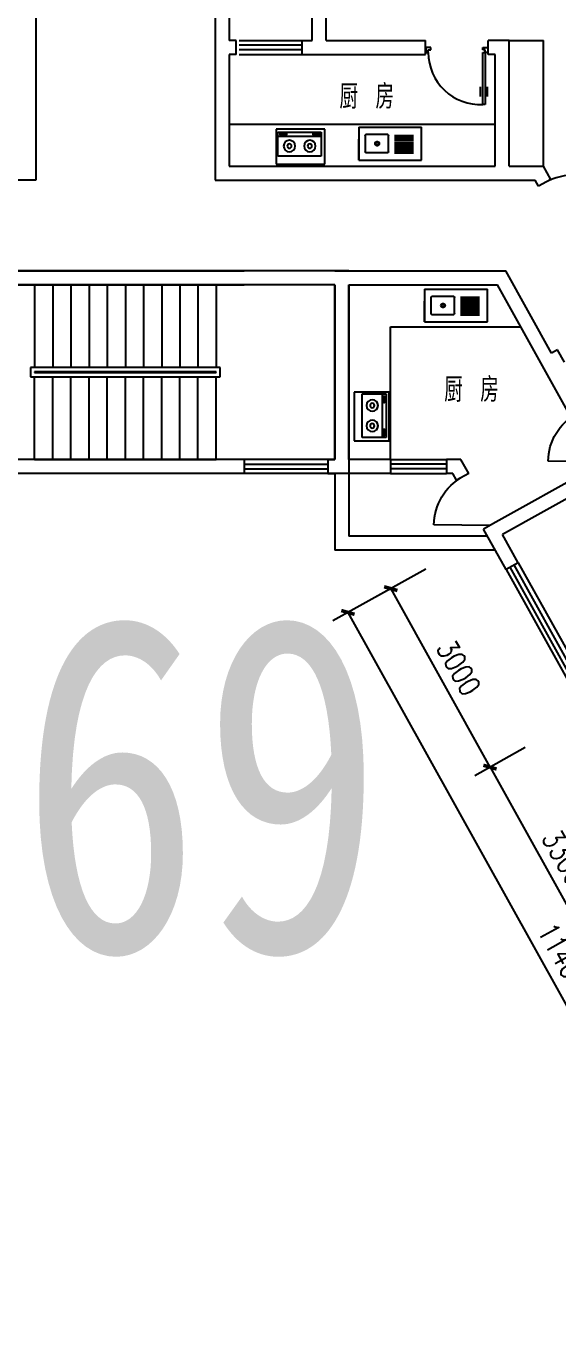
# Model space of a CAD drawing. Header units: millimetres. Extents: x 964 to 43707, y 588 to 33751.
# Drawn here: x 20913 to 28531, y 2759 to 21447 of the extents above; entities that cross this region are included whole.
import ezdxf
from ezdxf.enums import TextEntityAlignment as Align

# ---------------------------------------------------------------- set-up
doc = ezdxf.new("R2010")
doc.units = ezdxf.units.MM
doc.linetypes.add('HIDDEN', pattern=[7.5, 5, -2.5])
for name, color, linetype in [('1', 7, 'Continuous'), ('AXIS', 3, 'Continuous'), ('PUB_TEXT', 7, 'Continuous'), ('PUB_TITLE', 4, 'Continuous'), ('PUB_WINDW', 7, 'Continuous'), ('STAIR', 2, 'Continuous'), ('TOTHER', 7, 'Continuous'), ('WALL', 255, 'Continuous'), ('WINDOW', 2, 'Continuous')]:
    doc.layers.add(name, color=color, linetype=linetype)
doc.styles.add('-宋体', font='SimSun.ttf', dxfattribs={"width": 0.8})
doc.styles.add('_XY', font='txt.shx', dxfattribs={"width": 0.8, "bigfont": 'XY.shx'})
doc.styles.add('DIM_FONT', font='SIMPLEX', dxfattribs={"width": 0.8})
doc.styles.add('SIMPLEX', font='SIMPLEX.SHX')
doc.styles.get("Standard").update_dxf_attribs({"font": 'arial.ttf'})
doc.dimstyles.new('NORMAL', dxfattribs={"dimscale": 2, "dimtxt": 300, "dimasz": 1, "dimexe": 250, "dimexo": 300, "dimgap": 0.09, "dimtad": 1, "dimtoh": 1, "dimdec": 0, "dimzin": 0, "dimdsep": 46, "dimtxsty": 'DIM_FONT', "dimcen": 0.09, "dimadec": 0, "dimazin": 0, "dimtfac": 1, "dimtdec": 0, "dimtix": 1, "dimtofl": 0, "dimtmove": 2, "dimatfit": 3, "dimfxl": 1, "dimtolj": 1, "dimtzin": 0, "dimarcsym": 0})

# ---------------------------------------------------------------- blocks, each defined once
blk = doc.blocks.new('_WBLK')
for p, q in [((-0.5, 0.5), (0.5, 0.5)), ((0.5, 0.167), (-0.5, 0.167)), ((0.5, -0.167), (-0.5, -0.167)), ((-0.5, -0.5), (0.5, -0.5))]:
    blk.add_line(p, q)
at = {"style": 'SIMPLEX', "flags": 9}
blk.add_attdef('A', text='', height=1, dxfattribs=at).set_placement((0, 1.5), align=Align.MIDDLE)
blk = doc.blocks.new('_DIMX')
at = {"const_width": 50}
blk.add_lwpolyline([(-70, -70), (70, 70)], dxfattribs=at)
blk = doc.blocks.new('*D60')
at = {"color": 0, "linetype": 'ByBlock', "transparency": 16777216}
for p, q in [((429778, 104060), (428704, 103463)), ((428923, 103583), (434570, 93423)), ((435426, 93898), (434352, 93301))]:
    blk.add_line(p, q, dxfattribs=at)
at = {"layer": 'DEFPOINTS', "color": 0, "linetype": 'ByBlock', "transparency": 16777216}
for p in [(430040, 104205), (435689, 94044), (434571, 93422)]:
    blk.add_point(p, dxfattribs=at)
at = {"color": 0, "linetype": 'ByBlock', "transparency": 16777216}
for p, rotation in [((428922, 103584), 119.0669238573874), ((434571, 93422), 299.0669238573873)]:
    blk.add_blockref('_DIMX', p, dxfattribs=dict(at, rotation=rotation))
at = {"color": 7, "linetype": 'ByBlock', "transparency": 16777216, "insert": (432009, 98649), "char_height": 300, "attachment_point": 5, "rotation": 299.0669, "style": '_XY'}
blk.add_mtext('\\A1;11400', dxfattribs=at)
blk = doc.blocks.new('*D62')
at = {"color": 0, "linetype": 'ByBlock', "transparency": 16777216}
for p, q in [((430040, 104205), (429317, 103803)), ((429536, 103924), (430957, 101369)), ((431462, 101648), (430739, 101246))]:
    blk.add_line(p, q, dxfattribs=at)
at = {"layer": 'DEFPOINTS', "color": 0, "linetype": 'ByBlock', "transparency": 16777216}
for p in [(430303, 104351), (431724, 101794), (430957, 101368)]:
    blk.add_point(p, dxfattribs=at)
at = {"color": 0, "linetype": 'ByBlock', "transparency": 16777216}
for p, rotation in [((429536, 103925), 119.0669238573957), ((430957, 101368), 299.0669238573957)]:
    blk.add_blockref('_DIMX', p, dxfattribs=dict(at, rotation=rotation))
at = {"color": 7, "linetype": 'ByBlock', "transparency": 16777216, "insert": (430509, 102792), "char_height": 300, "attachment_point": 5, "rotation": 299.0669, "style": '_XY'}
blk.add_mtext('\\A1;3000', dxfattribs=at)
blk = doc.blocks.new('M_A23MCU')
for p, q in [((-0.454, 0.081), (-0.454, 0.905)), ((-0.454, 0.905), (-0.413, 0.905)), ((-0.413, 0.905), (-0.413, 0.081)), ((-0.489, 0.782), (-0.489, 0.624)), ((-0.378, 0.782), (-0.378, 0.624)), ((-0.495, -0.002), (-0.495, 0.081)), ((-0.495, 0.081), (-0.454, 0.081)), ((-0.413, 0.081), (-0.454, 0.081)), ((-0.454, 0.081), (-0.454, 0.039)), ((-0.454, 0.039), (-0.413, 0.039)), ((-0.413, 0.039), (-0.413, -0.002)), ((0.412, 0.039), (0.412, -0.002)), ((0.453, 0.039), (0.412, 0.039)), ((0.453, 0.081), (0.453, 0.039)), ((0.494, 0.081), (0.453, 0.081)), ((0.494, -0.002), (0.494, 0.081)), ((-0.413, -0.002), (-0.495, -0.002)), ((-0.495, -0.002), (-0.495, -0.002)), ((0.412, -0.002), (0.494, -0.002)), ((0.494, -0.002), (0.494, -0.002))]:
    blk.add_line(p, q)
blk.add_arc((-0.372, 0.082), 0.825, 359.9283, 92.866)
blk = doc.blocks.new('M_E19')
for p, q in [((-323, -113), (-323, -456)), ((299, -113), (-323, -113)), ((299, -456), (299, -113)), ((-323, -400), (299, -400)), ((-323, -456), (299, -456)), ((-291, -422), (-291, -434)), ((-216, -432), (-280, -432)), ((-280, -432), (-280, -448)), ((-280, -448), (-216, -448)), ((-216, -448), (-216, -432)), ((-199, -423), (-199, -434)), ((182, -422), (182, -434)), ((193, -432), (193, -448)), ((257, -432), (193, -432)), ((193, -448), (257, -448)), ((257, -448), (257, -432)), ((274, -423), (274, -434))]:
    blk.add_line(p, q)
for points in [[(-199, -423, 0.259034), (-201, -420, 0.076276), (-213, -415, 0.036515), (-226, -412, 0.026615), (-245, -411, 0.026615), (-264, -412, 0.036515), (-277, -415, 0.076276), (-289, -420, 0.259034), (-291, -423, 0.078462), (-291, -424, 0.056762)], [(-199, -434, 0.259034), (-201, -430, 0.076276), (-213, -425, 0.036515), (-226, -423, 0.026615), (-245, -422, 0.026615), (-264, -423, 0.036515), (-277, -425, 0.076276), (-289, -430, 0.259034), (-291, -434, 0.259034), (-289, -437, 0.056762), (-280, -441, 0.036515)], [(-216, -443, 0.008736), (-213, -442, 0.076276), (-201, -437, 0.259034), (-199, -434, 0.259034)], [(274, -423, 0.259034), (272, -420, 0.076276), (260, -415, 0.036515), (247, -412, 0.026615), (228, -411, 0.026615), (209, -412, 0.036515), (196, -415, 0.076276), (184, -420, 0.259034), (182, -423, 0.078462), (182, -424, 0.056762)], [(274, -434, 0.259034), (272, -430, 0.076276), (260, -425, 0.036515), (247, -423, 0.026615), (228, -422, 0.026615), (209, -423, 0.036515), (196, -425, 0.076276), (184, -430, 0.259034), (182, -434, 0.259034), (184, -437, 0.056762), (193, -441, 0.036515)], [(257, -443, 0.008736), (260, -442, 0.076276), (272, -437, 0.259034), (274, -434, 0.259034)]]:
    blk.add_lwpolyline(points, format="xyb")
at = {"layer": 'TOTHER', "linetype": 'Continuous'}
for p, q in [((-350, 0), (350, 0)), ((-350, -500), (-350, 0)), ((350, 0), (350, -500)), ((350, -500), (-350, -500))]:
    blk.add_line(p, q, dxfattribs=at)
for centre, radius in [((-158, -259), 82.5), ((134, -259), 82.5), ((-158, -259), 31.6), ((134, -259), 31.6)]:
    blk.add_circle(centre, radius, dxfattribs=at)
at = {"width": 0.8, "flags": 9}
for tag in ['XSIZE', 'YSIZE']:
    blk.add_attdef(tag, (0, 0), '', height=0.5, dxfattribs=at)
blk = doc.blocks.new('M_E16')
for p, q in [((-359, -351), (-359, -119)), ((-347, -107), (-34, -107)), ((-22, -119), (-22, -351)), ((63, -103), (336, -103)), ((63, -132), (336, -132)), ((63, -153), (336, -153)), ((63, -182), (336, -182)), ((-34, -363), (-347, -363)), ((63, -203), (336, -203)), ((63, -232), (336, -232)), ((63, -253), (336, -253)), ((63, -282), (336, -282)), ((63, -303), (336, -303)), ((63, -332), (336, -332)), ((63, -353), (336, -353))]:
    blk.add_line(p, q)
for points, const_width in [([(-353, -95), (-370, -113)], 1.91), ([(-370, -357), (-370, -113)], 2), ([(-353, -95), (-28, -95)], 1.8), ([(-10, -113), (-28, -95)], 1.91), ([(-10, -113), (-10, -357)], 2), ([(-370, -357), (-353, -375)], 1.91), ([(-28, -375), (-10, -357)], 1.91), ([(-28, -375), (-353, -375)], 1.8)]:
    blk.add_lwpolyline(points, dxfattribs=dict(const_width=const_width))
for points in [[(-347, -107), (-351, -108), (-354, -110), (-357, -113), (-358, -117), (-359, -119)], [(-22, -119), (-23, -115), (-25, -111), (-28, -109), (-32, -107), (-34, -107)], [(-359, -351), (-358, -355), (-356, -358), (-353, -361), (-349, -363), (-347, -363)], [(-216, -235), (-215, -245), (-209, -255), (-202, -261), (-192, -265), (-182, -265), (-172, -261), (-164, -255), (-159, -245), (-157, -235), (-159, -225), (-164, -215), (-172, -209), (-182, -205), (-192, -205), (-202, -209), (-209, -215), (-215, -225), (-216, -235)], [(-206, -235), (-205, -242), (-201, -248), (-196, -252), (-190, -254), (-183, -254), (-177, -252), (-172, -248), (-169, -242), (-168, -235), (-169, -228), (-172, -222), (-177, -218), (-183, -215), (-190, -215), (-196, -218), (-201, -222), (-205, -228), (-206, -235)], [(-34, -363), (-30, -362), (-26, -360), (-24, -357), (-22, -353), (-22, -351)]]:
    blk.add_lwpolyline(points)
at = {"layer": 'TOTHER', "linetype": 'Continuous'}
for p, q in [((-450, 0), (450, 0)), ((-450, -471), (-450, 0)), ((450, 0), (450, -471)), ((-450, -471), (450, -471))]:
    blk.add_line(p, q, dxfattribs=at)
at = {"layer": 'TOTHER', "linetype": 'HIDDEN'}
blk.add_line((-450, 0), (-450, -300), dxfattribs=at)
at = {"width": 0.8, "flags": 9}
for tag in ['XSIZE', 'YSIZE']:
    blk.add_attdef(tag, (0, 0), '', height=0.5, dxfattribs=at)
blk = doc.blocks.new('_DBLK')
blk.add_line((-0.5, 0), (0, -0.866))
blk.add_arc((-0.5, 0), 1, 300, 0)
at = {"style": 'SIMPLEX', "flags": 9}
blk.add_attdef('A', text='', height=1, dxfattribs=at).set_placement((0, 1.5), align=Align.MIDDLE)
blk = doc.blocks.new('*D73')
at = {"color": 0, "linetype": 'ByBlock', "transparency": 16777216}
for p, q in [((431462, 101648), (430739, 101246)), ((430958, 101367), (432560, 98484)), ((433065, 98764), (432342, 98362))]:
    blk.add_line(p, q, dxfattribs=at)
at = {"layer": 'DEFPOINTS', "color": 0, "linetype": 'ByBlock', "transparency": 16777216}
for p in [(431724, 101794), (433327, 98910), (432560, 98483)]:
    blk.add_point(p, dxfattribs=at)
at = {"color": 0, "linetype": 'ByBlock', "transparency": 16777216}
for p, rotation in [((430957, 101368), 119.0669238573956), ((432560, 98483), 299.0669238573956)]:
    blk.add_blockref('_DIMX', p, dxfattribs=dict(at, rotation=rotation))
at = {"color": 7, "linetype": 'ByBlock', "transparency": 16777216, "insert": (432021, 100071), "char_height": 300, "attachment_point": 5, "rotation": 299.0669, "style": '_XY'}
blk.add_mtext('\\A1;3300', dxfattribs=at)
blk = doc.blocks.new('1T4F69')
at = {"layer": 'STAIR'}
for p, q in [((22781.2, -16564.8), (20181.2, -16564.8)), ((20181.2, -16564.8), (20181.2, -17749.8)), ((20441.2, -16564.8), (20441.2, -17749.8)), ((20701.2, -16564.8), (20701.2, -17749.8)), ((20961.2, -16564.8), (20961.2, -17749.8)), ((21221.2, -16564.8), (21221.2, -17749.8)), ((21481.2, -16564.8), (21481.2, -17749.8)), ((21741.2, -16564.8), (21741.2, -17749.8)), ((22001.2, -16564.8), (22001.2, -17749.8)), ((22261.2, -16564.8), (22261.2, -17749.8)), ((22521.2, -16564.8), (22521.2, -17749.8)), ((22781.2, -16564.8), (22781.2, -17749.8)), ((22841.2, -17749.8), (20121.2, -17749.8)), ((20121.2, -17749.8), (20121.2, -17879.8)), ((22841.2, -17879.8), (22841.2, -17749.8)), ((20121.2, -17879.8), (22841.2, -17879.8)), ((22781.2, -17809.8), (20181.2, -17809.8)), ((20181.2, -17809.8), (20181.2, -17819.8)), ((20181.2, -17819.8), (22781.2, -17819.8)), ((20181.2, -19064.8), (20181.2, -17879.8)), ((20441.2, -19064.8), (20441.2, -17879.8)), ((20701.2, -19064.8), (20701.2, -17879.8)), ((20961.2, -19064.8), (20961.2, -17879.8)), ((21221.2, -19064.8), (21221.2, -17879.8)), ((21481.2, -19064.8), (21481.2, -17879.8)), ((21741.2, -19064.8), (21741.2, -17879.8)), ((22001.2, -19064.8), (22001.2, -17879.8)), ((22261.2, -19064.8), (22261.2, -17879.8)), ((22521.2, -19064.8), (22521.2, -17879.8)), ((22781.2, -17819.8), (22781.2, -17809.8)), ((22781.2, -19064.8), (22781.2, -17879.8)), ((20181.2, -19064.8), (22781.2, -19064.8))]:
    blk.add_line(p, q, dxfattribs=at)
at = {"layer": 'WALL'}
for p, q in [((20196.2, -11192.5), (20196.2, -15064.8)), ((22766.2, -11192.5), (22766.2, -15064.8)), ((22966.2, -11192.5), (22966.2, -13064.8)), ((24155.9, -13064.8), (24155.9, -12414.8)), ((24355.9, -13064.8), (24355.9, -12414.8)), ((23066.2, -13064.8), (22966.2, -13064.8)), ((23066.2, -13264.8), (23066.2, -13064.8)), ((24011.1, -13064.8), (24155.9, -13064.8)), ((24011.1, -13064.8), (24011.1, -13264.8)), ((24355.9, -13064.8), (25778.3, -13064.8)), ((25778.3, -13264.8), (25778.3, -13064.8)), ((26978.3, -13064.8), (26678.3, -13064.8)), ((26678.3, -13264.8), (26678.3, -13064.8)), ((26978.3, -14864.8), (26978.3, -13064.8)), ((22966.2, -13264.8), (22966.2, -14864.8)), ((23066.2, -13264.8), (22966.2, -13264.8)), ((24011.1, -13264.8), (25778.3, -13264.8)), ((26778.3, -13264.8), (26678.3, -13264.8)), ((26778.3, -14864.8), (26778.3, -13264.8)), ((22966.2, -14864.8), (26778.3, -14864.8)), ((26978.3, -14864.8), (27468.8, -14864.8)), ((27574.5, -15055), (27468.8, -14864.8)), ((20196.2, -15064.8), (15611.3, -15064.8)), ((22766.2, -15064.8), (27351.2, -15064.8)), ((27399.7, -15152.2), (27351.2, -15064.8)), ((27574.5, -15055), (27399.7, -15152.2)), ((24681.2, -16364.8), (19781.2, -16364.8)), ((19781.2, -16364.8), (23181.2, -16364.8)), ((24481.2, -16364.8), (24381.2, -16364.8)), ((24481.2, -16364.8), (26929.6, -16364.8)), ((27584.6, -17543.1), (26929.6, -16364.8)), ((24481.2, -16564.8), (19781.2, -16564.8)), ((19781.2, -16564.8), (23181.2, -16564.8)), ((24481.2, -16564.8), (24381.2, -16564.8)), ((24481.2, -16564.8), (24481.2, -19064.8)), ((24481.2, -19064.8), (24481.2, -16564.8)), ((24681.2, -16564.8), (24681.2, -19264.8)), ((24681.2, -19064.8), (24681.2, -16564.8)), ((24681.2, -16564.8), (26812, -16564.8)), ((27861, -18452), (26812, -16564.8)), ((27672, -17494.5), (27584.6, -17543.1)), ((27769.2, -17669.3), (27672, -17494.5)), ((28424.5, -19054.1), (26787.6, -19963.9)), ((23181.2, -19064.8), (19781.2, -19064.8)), ((23181.2, -19064.8), (23181.2, -19264.8)), ((24481.2, -19064.8), (24381.2, -19064.8)), ((24381.2, -19064.8), (24381.2, -19264.8)), ((24381.2, -19064.8), (24481.2, -19064.8)), ((25281.2, -19064.8), (24681.2, -19064.8)), ((25281.2, -19064.8), (25281.2, -19264.8)), ((26287.7, -19064.8), (26081.2, -19064.8)), ((26081.2, -19064.8), (26081.2, -19264.8)), ((26398.9, -19264.7), (26287.7, -19064.8)), ((28521.6, -19228.9), (26884.7, -20138.8)), ((23181.2, -19264.8), (19781.2, -19264.8)), ((24681.2, -19264.8), (24381.2, -19264.8)), ((24381.2, -19264.8), (24481.2, -19264.8)), ((25281.2, -19264.8), (24481.2, -19264.8)), ((26170.1, -19264.8), (26081.2, -19264.8)), ((26224.1, -19361.9), (26170.1, -19264.8)), ((26398.9, -19264.7), (26224.1, -19361.9)), ((26787.6, -19963.9), (26612.7, -20061.1)), ((26934.8, -20640.5), (26612.7, -20061.1)), ((27109.6, -20543.3), (26884.7, -20138.8)), ((27109.6, -20543.3), (26934.8, -20640.5))]:
    blk.add_line(p, q, dxfattribs=at)
at = {"layer": 'WINDOW'}
for p, q in [((26978.3, -13064.8), (27468.8, -13064.8)), ((27468.8, -14864.8), (27468.8, -13064.8)), ((22966.2, -14264.8), (26778.3, -14264.8)), ((25281.2, -19064.8), (25281.2, -17164.8)), ((25281.2, -17164.8), (27145.5, -17164.8)), ((24481.2, -19264.8), (24481.2, -20364.8)), ((24681.2, -19264.8), (24681.2, -20164.8)), ((26670.4, -20164.8), (24681.2, -20164.8)), ((26781.5, -20364.8), (24481.2, -20364.8))]:
    blk.add_line(p, q, dxfattribs=at)
at = {"layer": '1', "xscale": -1}
for name, p, rotation in [('M_E19', (23988.7, -14835.2), 180), ('M_E16', (25273.5, -14775.9), 180), ('M_E16', (26218, -17094.5), 180), ('M_E19', (24759.1, -18449.7), 90)]:
    blk.add_blockref(name, p, dxfattribs=dict(at, rotation=rotation))
at = {"layer": 'WINDOW'}
for name, p, xscale, yscale, zscale, rotation in [('_WBLK', (23561.1, -13164.8), -900, 200, 900, 180), ('M_A23MCU', (26228.3, -13164.8), 900, 900, 900, 180), ('_DBLK', (27705.8, -15496.9), 900, 900, 900, 119.0669238573806), ('_DBLK', (28142.7, -18753), 800, -800, 800, 119.0669238573847), ('_WBLK', (23781.2, -19164.8), 1200, 200.0000000000009, 1200, 180), ('_WBLK', (25681.2, -19164.8), -800, 199.9999999999708, 800, 180), ('_DBLK', (26505.8, -19662.9), 800, -800, 800, 119.0669238573861), ('_WBLK', (27459.4, -21378.5), -1800, 200.0000000000001, 1800, 119.0669238573861)]:
    blk.add_blockref(name, p, dxfattribs=dict(at, xscale=xscale, yscale=yscale, zscale=zscale, rotation=rotation))
at = {"layer": 'PUB_TITLE', "style": '_XY', "width": 0.8}
for p in [(24547.7, -14042.6), (26048.2, -18240.6)]:
    blk.add_text('厨 房', height=350, dxfattribs=at).set_placement(p)
at = {"layer": 'AXIS'}
for p1, p2, distance, text, picture, middle in [((26049.5, -20488.6), (27470.9, -23045.8), -877.3, '3000', '*D62', (26255.6, -22047.7)), ((25787.3, -20634.3), (31435.4, -30795.8), -1279.1, '11400', '*D60', (27755.5, -26190.8))]:
    dim = blk.add_aligned_dim(p1=p1, p2=p2, distance=distance, text=text, dimstyle='NORMAL', override={"dimtxsty": '_XY'}, dxfattribs=at)
    dim.commit()
    dim.dimension.update_dxf_attribs({"geometry": picture, "text_midpoint": middle, "insert": (-404253.1, -124839.7)})
dim = blk.add_aligned_dim(p1=(27470.9, -23045.8), p2=(29074.1, -25930.2), distance=-877.3, dimstyle='NORMAL', override={"dimtxsty": '_XY'}, dxfattribs=at)
dim.commit()
dim.dimension.update_dxf_attribs({"geometry": '*D73', "text_midpoint": (27767.9, -24768.5), "insert": (-404253.1, -124839.7)})

msp = doc.modelspace()

# ---------------------------------------------------------------- block references
at = {"layer": 'PUB_WINDW'}
msp.add_blockref('1T4F69', (854, 34305), dxfattribs=at)

# ---------------------------------------------------------------- texts
at = {"layer": 'PUB_TEXT', "style": '-宋体', "width": 0.8}
msp.add_text('1T4F69', height=4800, dxfattribs=at).set_placement((10364, 8196))

doc.saveas('drawing.dxf')
